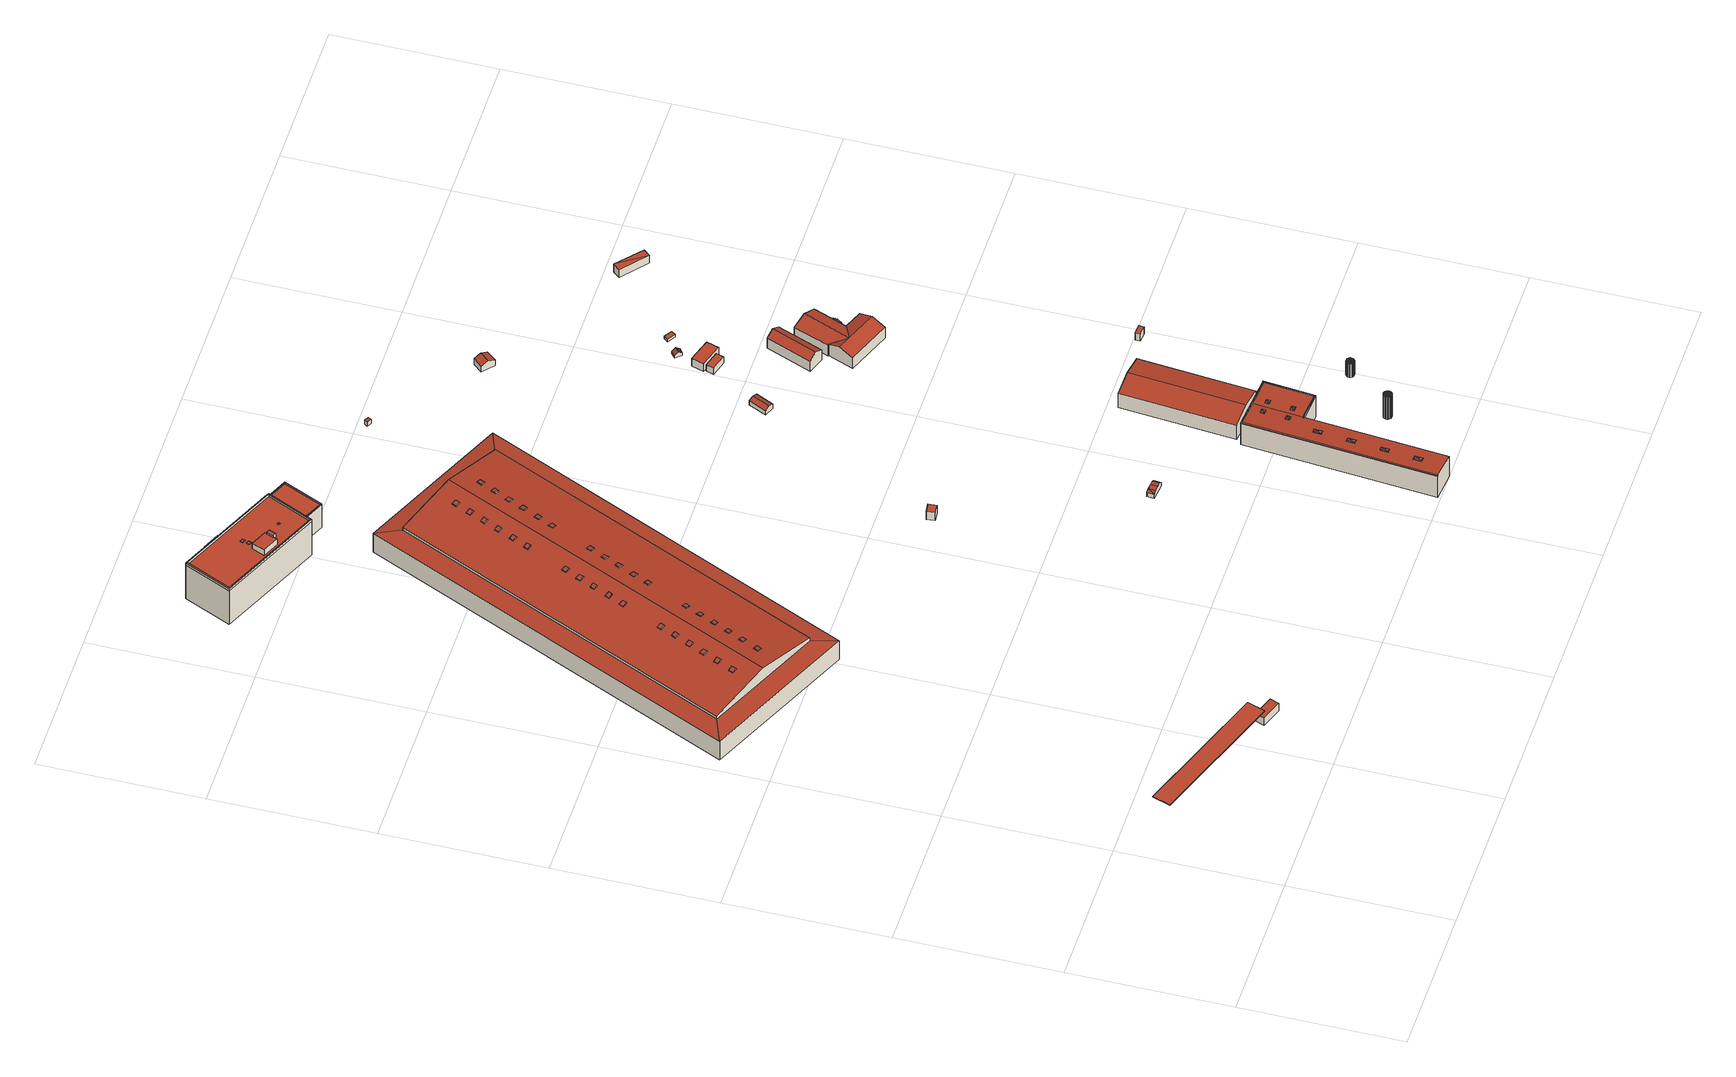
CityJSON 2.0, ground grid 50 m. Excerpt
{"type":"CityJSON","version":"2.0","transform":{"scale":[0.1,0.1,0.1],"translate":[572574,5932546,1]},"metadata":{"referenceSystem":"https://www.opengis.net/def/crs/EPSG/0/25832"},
"CityObjects":{
"building1":{"type":"Building","attributes":{"Grundfläche 2D":"21.019117","Grundhöhe NN":"2.660"},"children":["building1-1"],"geometry":[{"type":"Solid","lod":"3","boundaries":[[[[0,1,2,3]],[[1,0,4,5]],[[2,1,5,6]],[[3,2,6,7]],[[0,3,7,4]],[[5,4,7,6]]]],"semantics":{"surfaces":[{"type":"RoofSurface"},{"type":"WallSurface"},{"type":"GroundSurface"}],"values":[[0,1,1,1,1,2]]}}]},
"building1-1":{"type":"BuildingInstallation","parents":["building1"],"geometry":[{"type":"MultiSurface","lod":"3","boundaries":[[[8,9,10,11,12]],[[8,12,13,14]],[[9,8,14,15]],[[9,15,16,10]],[[12,11,10,16,17,13]],[[17,16,15,14,13]]],"semantics":{"surfaces":[{"type":"RoofSurface"},{"type":"WallSurface"},{"type":"OuterCeilingSurface"}],"values":[0,1,1,1,1,2]}}]},
"building2":{"type":"Building","attributes":{"Grundfläche 2D":"4660.838430","Grundhöhe NN":"5.678"},"children":["building2-1","building2-2","building2-3","building2-4","building2-5","building2-6","building2-7","building2-8","building2-9","building2-10","building2-11","building2-12","building2-13","building2-14","building2-15","building2-16","building2-17","building2-18","building2-19","building2-20","building2-21","building2-22","building2-23","building2-24","building2-25","building2-26","building2-27","building2-28","building2-29","building2-30","building2-31","building2-32","building2-33","building2-34"],"geometry":[{"type":"Solid","lod":"3","boundaries":[[[[18,19,20,21]],[[22,19,18,23]],[[21,20,24,25]],[[23,18,21,25,26]],[[22,23,26,27]],[[24,20,19,22,27]],[[25,24,27,26]]]],"semantics":{"surfaces":[{"type":"RoofSurface"},{"type":"WallSurface"},{"type":"GroundSurface"}],"values":[[0,0,1,1,1,1,2]]}}]},
"building2-1":{"type":"BuildingInstallation","parents":["building2"],"geometry":[{"type":"MultiSurface","lod":"3","boundaries":[[[28,29,30,31]],[[31,30,32,33]],[[28,31,33,34]],[[29,28,34,35]],[[30,29,35,32]]],"semantics":{"surfaces":[{"type":"RoofSurface"},{"type":"WallSurface"}],"values":[0,1,1,1,1]}}]},
"building2-2":{"type":"BuildingInstallation","parents":["building2"],"geometry":[{"type":"MultiSurface","lod":"3","boundaries":[[[36,37,38,39]],[[39,38,40,41]],[[36,39,41,42]],[[37,36,42,43]],[[38,37,43,40]]],"semantics":{"surfaces":[{"type":"RoofSurface"},{"type":"WallSurface"}],"values":[0,1,1,1,1]}}]},
"building2-3":{"type":"BuildingInstallation","parents":["building2"],"geometry":[{"type":"MultiSurface","lod":"3","boundaries":[[[44,45,46,47]],[[47,46,48,49]],[[44,47,49,50]],[[45,44,50,51]],[[46,45,51,48]]],"semantics":{"surfaces":[{"type":"RoofSurface"},{"type":"WallSurface"}],"values":[0,1,1,1,1]}}]},
"building2-4":{"type":"BuildingInstallation","parents":["building2"],"geometry":[{"type":"MultiSurface","lod":"3","boundaries":[[[52,53,54,55]],[[55,54,56,57]],[[52,55,57,58]],[[53,52,58,59]],[[54,53,59,56]]],"semantics":{"surfaces":[{"type":"RoofSurface"},{"type":"WallSurface"}],"values":[0,1,1,1,1]}}]},
"building2-5":{"type":"BuildingInstallation","parents":["building2"],"geometry":[{"type":"MultiSurface","lod":"3","boundaries":[[[60,61,62,63]],[[63,62,64,65]],[[60,63,65,66]],[[61,60,66,67]],[[62,61,67,64]]],"semantics":{"surfaces":[{"type":"RoofSurface"},{"type":"WallSurface"}],"values":[0,1,1,1,1]}}]},
"building2-6":{"type":"BuildingInstallation","parents":["building2"],"geometry":[{"type":"MultiSurface","lod":"3","boundaries":[[[68,69,70,71]],[[71,70,72,73]],[[68,71,73,74]],[[69,68,74,75]],[[70,69,75,72]]],"semantics":{"surfaces":[{"type":"RoofSurface"},{"type":"WallSurface"}],"values":[0,1,1,1,1]}}]},
"building2-7":{"type":"BuildingInstallation","parents":["building2"],"geometry":[{"type":"MultiSurface","lod":"3","boundaries":[[[76,77,78,79]],[[79,78,80,81]],[[76,79,81,82]],[[77,76,82,83]],[[78,77,83,80]]],"semantics":{"surfaces":[{"type":"RoofSurface"},{"type":"WallSurface"}],"values":[0,1,1,1,1]}}]},
"building2-8":{"type":"BuildingInstallation","parents":["building2"],"geometry":[{"type":"MultiSurface","lod":"3","boundaries":[[[84,85,86,87]],[[87,86,88,89]],[[84,87,89,90]],[[85,84,90,91]],[[86,85,91,88]]],"semantics":{"surfaces":[{"type":"RoofSurface"},{"type":"WallSurface"}],"values":[0,1,1,1,1]}}]},
"building2-9":{"type":"BuildingInstallation","parents":["building2"],"geometry":[{"type":"MultiSurface","lod":"3","boundaries":[[[92,93,94,95]],[[95,94,96,97]],[[92,95,97,98]],[[93,92,98,99]],[[94,93,99,96]]],"semantics":{"surfaces":[{"type":"RoofSurface"},{"type":"WallSurface"}],"values":[0,1,1,1,1]}}]},
"building2-10":{"type":"BuildingInstallation","parents":["building2"],"geometry":[{"type":"MultiSurface","lod":"3","boundaries":[[[100,101,102,103]],[[103,102,104,105]],[[100,103,105,106]],[[101,100,106,107]],[[102,101,107,104]]],"semantics":{"surfaces":[{"type":"RoofSurface"},{"type":"WallSurface"}],"values":[0,1,1,1,1]}}]},
"building2-11":{"type":"BuildingInstallation","parents":["building2"],"geometry":[{"type":"MultiSurface","lod":"3","boundaries":[[[108,109,110,111]],[[111,110,112,113]],[[108,111,113,114]],[[109,108,114,115]],[[110,109,115,112]]],"semantics":{"surfaces":[{"type":"RoofSurface"},{"type":"WallSurface"}],"values":[0,1,1,1,1]}}]},
"building2-12":{"type":"BuildingInstallation","parents":["building2"],"geometry":[{"type":"MultiSurface","lod":"3","boundaries":[[[116,117,118,119]],[[119,118,120,121]],[[116,119,121,122]],[[117,116,122,123]],[[118,117,123,120]]],"semantics":{"surfaces":[{"type":"RoofSurface"},{"type":"WallSurface"}],"values":[0,1,1,1,1]}}]},
"building2-13":{"type":"BuildingInstallation","parents":["building2"],"geometry":[{"type":"MultiSurface","lod":"3","boundaries":[[[124,125,126,127]],[[127,126,128,129]],[[129,130,124,127]],[[125,124,130,131]],[[131,128,126,125]]],"semantics":{"surfaces":[{"type":"RoofSurface"},{"type":"WallSurface"}],"values":[0,1,1,1,1]}}]},
"building2-14":{"type":"BuildingInstallation","parents":["building2"],"geometry":[{"type":"MultiSurface","lod":"3","boundaries":[[[132,133,134,135]],[[135,134,136,137]],[[132,135,137,138]],[[133,132,138,139]],[[134,133,139,136]]],"semantics":{"surfaces":[{"type":"RoofSurface"},{"type":"WallSurface"}],"values":[0,1,1,1,1]}}]},
"building2-15":{"type":"BuildingInstallation","parents":["building2"],"geometry":[{"type":"MultiSurface","lod":"3","boundaries":[[[140,141,142,143]],[[143,142,144,145]],[[145,146,140,143]],[[141,140,146,147]],[[147,144,142,141]]],"semantics":{"surfaces":[{"type":"RoofSurface"},{"type":"WallSurface"}],"values":[0,1,1,1,1]}}]},
"building2-16":{"type":"BuildingInstallation","parents":["building2"],"geometry":[{"type":"MultiSurface","lod":"3","boundaries":[[[148,149,150,151]],[[151,150,152,153]],[[148,151,153,154]],[[149,148,154,155]],[[150,149,155,152]]],"semantics":{"surfaces":[{"type":"RoofSurface"},{"type":"WallSurface"}],"values":[0,1,1,1,1]}}]},
"building2-17":{"type":"BuildingInstallation","parents":["building2"],"geometry":[{"type":"MultiSurface","lod":"3","boundaries":[[[156,157,158,159]],[[159,158,160,161]],[[156,159,161,162]],[[157,156,162,163]],[[158,157,163,160]]],"semantics":{"surfaces":[{"type":"RoofSurface"},{"type":"WallSurface"}],"values":[0,1,1,1,1]}}]},
"building2-18":{"type":"BuildingInstallation","parents":["building2"],"geometry":[{"type":"MultiSurface","lod":"3","boundaries":[[[164,165,166,167]],[[167,166,168,169]],[[164,167,169,170]],[[165,164,170,171]],[[166,165,171,168]]],"semantics":{"surfaces":[{"type":"RoofSurface"},{"type":"WallSurface"}],"values":[0,1,1,1,1]}}]},
"building2-19":{"type":"BuildingInstallation","parents":["building2"],"geometry":[{"type":"MultiSurface","lod":"3","boundaries":[[[172,173,174,175]],[[175,174,176,177]],[[172,175,177,178]],[[173,172,178,179]],[[174,173,179,176]]],"semantics":{"surfaces":[{"type":"RoofSurface"},{"type":"WallSurface"}],"values":[0,1,1,1,1]}}]},
"building2-20":{"type":"BuildingInstallation","parents":["building2"],"geometry":[{"type":"MultiSurface","lod":"3","boundaries":[[[180,181,182,183]],[[183,182,184,185]],[[180,183,185,186]],[[181,180,186,187]],[[182,181,187,184]]],"semantics":{"surfaces":[{"type":"RoofSurface"},{"type":"WallSurface"}],"values":[0,1,1,1,1]}}]},
"building2-21":{"type":"BuildingInstallation","parents":["building2"],"geometry":[{"type":"MultiSurface","lod":"3","boundaries":[[[188,189,190,191]],[[191,190,192,193]],[[188,191,193,194]],[[189,188,194,195]],[[190,189,195,192]]],"semantics":{"surfaces":[{"type":"RoofSurface"},{"type":"WallSurface"}],"values":[0,1,1,1,1]}}]},
"building2-22":{"type":"BuildingInstallation","parents":["building2"],"geometry":[{"type":"MultiSurface","lod":"3","boundaries":[[[196,197,198,199]],[[199,198,200,201]],[[196,199,201,202]],[[197,196,202,203]],[[198,197,203,200]]],"semantics":{"surfaces":[{"type":"RoofSurface"},{"type":"WallSurface"}],"values":[0,1,1,1,1]}}]},
"building2-23":{"type":"BuildingInstallation","parents":["building2"],"geometry":[{"type":"MultiSurface","lod":"3","boundaries":[[[204,205,206,207]],[[207,206,208,209]],[[204,207,209,210]],[[205,204,210,211]],[[206,205,211,208]]],"semantics":{"surfaces":[{"type":"RoofSurface"},{"type":"WallSurface"}],"values":[0,1,1,1,1]}}]},
"building2-24":{"type":"BuildingInstallation","parents":["building2"],"geometry":[{"type":"MultiSurface","lod":"3","boundaries":[[[212,213,214,215]],[[215,214,216,217]],[[212,215,217,218]],[[213,212,218,219]],[[214,213,219,216]]],"semantics":{"surfaces":[{"type":"RoofSurface"},{"type":"WallSurface"}],"values":[0,1,1,1,1]}}]},
"building2-25":{"type":"BuildingInstallation","parents":["building2"],"geometry":[{"type":"MultiSurface","lod":"3","boundaries":[[[220,221,222,223]],[[223,222,224,225]],[[220,223,225,226]],[[221,220,226,227]],[[222,221,227,224]]],"semantics":{"surfaces":[{"type":"RoofSurface"},{"type":"WallSurface"}],"values":[0,1,1,1,1]}}]},
"building2-26":{"type":"BuildingInstallation","parents":["building2"],"geometry":[{"type":"MultiSurface","lod":"3","boundaries":[[[228,229,230,231]],[[231,230,232,233]],[[228,231,233,234]],[[229,228,234,235]],[[230,229,235,232]]],"semantics":{"surfaces":[{"type":"RoofSurface"},{"type":"WallSurface"}],"values":[0,1,1,1,1]}}]},
"building2-27":{"type":"BuildingInstallation","parents":["building2"],"geometry":[{"type":"MultiSurface","lod":"3","boundaries":[[[236,237,238,239]],[[239,238,240,241]],[[236,239,241,242]],[[237,236,242,243]],[[238,237,243,240]]],"semantics":{"surfaces":[{"type":"RoofSurface"},{"type":"WallSurface"}],"values":[0,1,1,1,1]}}]},
"building2-28":{"type":"BuildingInstallation","parents":["building2"],"geometry":[{"type":"MultiSurface","lod":"3","boundaries":[[[244,245,246,247]],[[247,246,248,249]],[[244,247,249,250]],[[245,244,250,251]],[[246,245,251,248]]],"semantics":{"surfaces":[{"type":"RoofSurface"},{"type":"WallSurface"}],"values":[0,1,1,1,1]}}]},
"building2-29":{"type":"BuildingInstallation","parents":["building2"],"geometry":[{"type":"MultiSurface","lod":"3","boundaries":[[[252,253,254,255]],[[255,254,256,257]],[[252,255,257,258]],[[253,252,258,259]],[[254,253,259,256]]],"semantics":{"surfaces":[{"type":"RoofSurface"},{"type":"WallSurface"}],"values":[0,1,1,1,1]}}]},
"building2-30":{"type":"BuildingInstallation","parents":["building2"],"geometry":[{"type":"MultiSurface","lod":"3","boundaries":[[[260,261,262,263]],[[263,262,264,265]],[[260,263,265,266]],[[261,260,266,267]],[[262,261,267,264]]],"semantics":{"surfaces":[{"type":"RoofSurface"},{"type":"WallSurface"}],"values":[0,1,1,1,1]}}]},
"building2-31":{"type":"BuildingInstallation","parents":["building2"],"geometry":[{"type":"MultiSurface","lod":"3","boundaries":[[[268,269,270,271]],[[271,270,272,273]],[[268,271,273,274]],[[269,268,274,275]],[[270,269,275,272]]],"semantics":{"surfaces":[{"type":"RoofSurface"},{"type":"WallSurface"}],"values":[0,1,1,1,1]}}]},
"building2-32":{"type":"BuildingInstallation","parents":["building2"],"geometry":[{"type":"MultiSurface","lod":"3","boundaries":[[[276,277,278,279]],[[279,278,280,281]],[[276,279,281,282]],[[277,276,282,283]],[[278,277,283,280]]],"semantics":{"surfaces":[{"type":"RoofSurface"},{"type":"WallSurface"}],"values":[0,1,1,1,1]}}]},
"building2-33":{"type":"BuildingInstallation","parents":["building2"],"geometry":[{"type":"MultiSurface","lod":"3","boundaries":[[[284,285,286,287]],[[287,286,288,289]],[[284,287,289,290]],[[285,284,290,291]],[[286,285,291,288]]],"semantics":{"surfaces":[{"type":"RoofSurface"},{"type":"WallSurface"}],"values":[0,1,1,1,1]}}]},
"building2-34":{"type":"BuildingInstallation","parents":["building2"],"geometry":[{"type":"MultiSurface","lod":"3","boundaries":[[[292,293,294,295]],[[295,294,296,297]],[[292,295,297,298]],[[293,292,298,299]],[[294,293,299,296]]],"semantics":{"surfaces":[{"type":"RoofSurface"},{"type":"WallSurface"}],"values":[0,1,1,1,1]}}]},
"building3":{"type":"Building","attributes":{"Grundfläche 2D":"1952.665266","Grundhöhe NN":"5.422"},"geometry":[{"type":"Solid","lod":"3","boundaries":[[[[300,301,302,303]],[[302,304,305,303]],[[301,300,306,307]],[[306,305,304,308,307]],[[302,301,309,310]],[[304,302,310,311]],[[303,305,312,313]],[[300,303,313,314]],[[306,300,314,315]],[[305,306,315,312]],[[316,307,308,304,311,317]],[[301,307,316,309]],[[314,313,312,315],[317,311,310,309,316]]]],"semantics":{"surfaces":[{"type":"RoofSurface"},{"type":"WallSurface"},{"type":"GroundSurface"}],"values":[[0,0,0,0,1,1,1,1,1,1,1,1,2]]}}]},
"building4":{"type":"Building","attributes":{"Grundfläche 2D":"743.210712","Grundhöhe NN":"5.820"},"children":["building4-1","building4-2","building4-3","building4-4","building4-5"],"geometry":[{"type":"MultiSurface","lod":"3","boundaries":[[[318,319,320,321,322,323,324]],[[323,322,325,320,319,326]],[[327,328,329,330,331,332,333,334]],[[335,336,337,338,339,340,341,342,343,344]],[[345,346,347,348],[349,350,351,352,353,354,355,356]],[[357,358,359,360,361,362]],[[363,364,365,366]],[[346,345,321,320]],[[345,348,322,321]],[[367,368,324,323]],[[369,319,318,324,368,370]],[[369,371,326,319]],[[371,367,323,326]],[[325,322,348,347]],[[320,325,347,346]],[[350,349,327,334]],[[349,356,328,327]],[[356,355,329,328]],[[355,354,330,329]],[[354,353,331,330]],[[337,336,358,357]],[[338,337,357,362]],[[339,338,362,361]],[[361,360,340,339]],[[372,373,342,341]],[[373,374,343,342]],[[374,375,344,343]],[[375,376,335,344]],[[366,365,377,378]],[[363,366,378,379]],[[364,363,379,380]],[[371,369,381,382]],[[367,371,382,383]],[[372,341,340,360,359,368,367,383,384]],[[335,376,385,377,365,364,380,381,369,370,368,359,358,336]],[[373,372,384,386]],[[374,373,386,387]],[[375,374,387,388]],[[376,375,388,385]],[[385,388,387,386,384,383,382,381,380,379,378,377]]],"semantics":{"surfaces":[{"type":"RoofSurface"},{"type":"WallSurface"},{"type":"GroundSurface"}],"values":[0,0,0,0,0,0,0,1,1,1,1,1,1,1,1,1,1,1,1,1,1,1,1,1,1,1,1,1,1,1,1,1,1,1,1,1,1,1,1,2]}}]},
"building4-1":{"type":"BuildingInstallation","parents":["building4"],"geometry":[{"type":"MultiSurface","lod":"3","boundaries":[[[389,390,391,392,393]],[[390,394,350,334,333,391]],[[333,332,392,391]],[[332,331,353,395,389,393,392]],[[395,394,390,389]]],"semantics":{"surfaces":[{"type":"RoofSurface"},{"type":"WallSurface"}],"values":[0,1,1,1,1]}}]},
"building4-2":{"type":"BuildingInstallation","parents":["building4"],"geometry":[{"type":"MultiSurface","lod":"3","boundaries":[[[396,397,398,399]],[[399,398,400,401]],[[396,399,401,402]],[[397,396,402,403]],[[398,397,403,400]]],"semantics":{"surfaces":[{"type":"RoofSurface"},{"type":"WallSurface"}],"values":[0,1,1,1,1]}}]},
"building4-3":{"type":"BuildingInstallation","parents":["building4"],"geometry":[{"type":"MultiSurface","lod":"3","boundaries":[[[404,405,406,407]],[[404,407,408,409]],[[407,406,410,408]],[[405,404,409,411]],[[406,405,411,410]]],"semantics":{"surfaces":[{"type":"RoofSurface"},{"type":"WallSurface"}],"values":[0,1,1,1,1]}}]},
"building4-4":{"type":"BuildingInstallation","parents":["building4"],"geometry":[{"type":"MultiSurface","lod":"3","boundaries":[[[412,413,414,415]],[[415,414,416,417]],[[412,415,417,418]],[[413,412,418,419]],[[414,413,419,416]]],"semantics":{"surfaces":[{"type":"RoofSurface"},{"type":"WallSurface"}],"values":[0,1,1,1,1]}}]},
"building4-5":{"type":"BuildingInstallation","parents":["building4"],"geometry":[{"type":"MultiSurface","lod":"3","boundaries":[[[420,421,422,423]],[[423,422,424,425]],[[420,423,425,426]],[[421,420,426,427]],[[422,421,427,424]]],"semantics":{"surfaces":[{"type":"RoofSurface"},{"type":"WallSurface"}],"values":[0,1,1,1,1]}}]},
"building5":{"type":"Building","attributes":{"Grundfläche 2D":"7.400288","Grundhöhe NN":"1.071"},"geometry":[{"type":"Solid","lod":"3","boundaries":[[[[428,429,430,431]],[[432,433,431,430]],[[433,434,428,431]],[[434,435,429,428]],[[435,432,430,429]],[[435,434,433,432]]]],"semantics":{"surfaces":[{"type":"RoofSurface"},{"type":"WallSurface"},{"type":"GroundSurface"}],"values":[[0,1,1,1,1,2]]}}]},
"building6":{"type":"Building","attributes":{"Grundfläche 2D":"11.293443","Grundhöhe NN":"2.271"},"geometry":[{"type":"Solid","lod":"3","boundaries":[[[[436,437,438]],[[439,437,436]],[[440,436,438,441]],[[442,440,441,443]],[[444,443,445]],[[442,443,444]],[[445,443,441,438,437,446,447]],[[444,445,447,448]],[[439,436,440,442,444,448,449]],[[437,439,449,446]],[[447,446,449,448]]]],"semantics":{"surfaces":[{"type":"RoofSurface"},{"type":"WallSurface"},{"type":"GroundSurface"}],"values":[[0,0,0,0,0,0,1,1,1,1,2]]}}]},
"building7":{"type":"Building","attributes":{"Grundfläche 2D":"663.422090","Grundhöhe NN":"1.831"},"children":["building7-1","building7-2","building7-3","building7-4","building7-5","building7-6","building7-7","building7-8"],"geometry":[{"type":"Solid","lod":"3","boundaries":[[[[450,451,452,453,454,455,456,457,458,459]],[[460,461,462,463,464,465,466,467]],[[462,468,469,463]],[[470,465,453,452]],[[454,453,465,464]],[[463,469,455,454,464]],[[456,455,469,468]],[[468,462,461,457,456]],[[461,460,458,457]],[[458,460,467,471,459]],[[450,459,471,472]],[[473,474,451,450,472]],[[474,470,452,451]],[[466,465,470,475,476]],[[467,466,476,477]],[[471,467,477,478]],[[472,471,478,479]],[[474,473,472,479,480]],[[470,474,480,475]],[[480,479,478,477,476,475]]]],"semantics":{"surfaces":[{"type":"RoofSurface"},{"type":"WallSurface"},{"type":"GroundSurface"}],"values":[[0,0,0,1,1,1,1,1,1,1,1,1,1,1,1,1,1,1,1,2]]}}]},
"building7-1":{"type":"BuildingInstallation","parents":["building7"],"geometry":[{"type":"MultiSurface","lod":"3","boundaries":[[[481,482,483]],[[483,482,484]],[[485,482,481]],[[484,482,485]],[[486,487,481,483]],[[487,488,485,481]],[[488,489,484,485]],[[489,486,483,484]]],"semantics":{"surfaces":[{"type":"RoofSurface"},{"type":"WallSurface"}],"values":[0,0,0,0,1,1,1,1]}}]},
"building7-2":{"type":"BuildingInstallation","parents":["building7"],"geometry":[{"type":"MultiSurface","lod":"3","boundaries":[[[490,491,492]],[[492,491,493]],[[494,491,490]],[[493,491,494]],[[495,496,490,492]],[[496,497,494,490]],[[497,498,493,494]],[[498,495,492,493]]],"semantics":{"surfaces":[{"type":"RoofSurface"},{"type":"WallSurface"}],"values":[0,0,0,0,1,1,1,1]}}]},
"building7-3":{"type":"BuildingInstallation","parents":["building7"],"geometry":[{"type":"MultiSurface","lod":"3","boundaries":[[[499,500,501]],[[501,500,502]],[[503,500,499]],[[502,500,503]],[[504,499,501,505]],[[504,506,503,499]],[[506,507,502,503]],[[507,505,501,502]]],"semantics":{"surfaces":[{"type":"RoofSurface"},{"type":"WallSurface"}],"values":[0,0,0,0,1,1,1,1]}}]},
"building7-4":{"type":"BuildingInstallation","parents":["building7"],"geometry":[{"type":"MultiSurface","lod":"3","boundaries":[[[508,509,510]],[[510,509,511]],[[512,509,508]],[[511,509,512]],[[513,514,508,510]],[[514,515,512,508]],[[515,516,511,512]],[[516,513,510,511]]],"semantics":{"surfaces":[{"type":"RoofSurface"},{"type":"WallSurface"}],"values":[0,0,0,0,1,1,1,1]}}]},
"building7-5":{"type":"BuildingInstallation","parents":["building7"],"geometry":[{"type":"MultiSurface","lod":"3","boundaries":[[[517,518,519]],[[519,518,520]],[[521,518,517]],[[520,518,521]],[[522,523,517,519]],[[523,524,521,517]],[[524,525,520,521]],[[525,522,519,520]]],"semantics":{"surfaces":[{"type":"RoofSurface"},{"type":"WallSurface"}],"values":[0,0,0,0,1,1,1,1]}}]},
"building7-6":{"type":"BuildingInstallation","parents":["building7"],"geometry":[{"type":"MultiSurface","lod":"3","boundaries":[[[526,527,528]],[[528,527,529]],[[530,527,526]],[[529,527,530]],[[531,532,526,528]],[[532,533,530,526]],[[533,534,529,530]],[[534,531,528,529]]],"semantics":{"surfaces":[{"type":"RoofSurface"},{"type":"WallSurface"}],"values":[0,0,0,0,1,1,1,1]}}]},
"building7-7":{"type":"BuildingInstallation","parents":["building7"],"geometry":[{"type":"MultiSurface","lod":"3","boundaries":[[[535,536,537]],[[537,536,538]],[[539,536,535]],[[538,536,539]],[[540,541,535,537]],[[541,542,539,535]],[[538,539,542,543]],[[540,537,538,543]]],"semantics":{"surfaces":[{"type":"RoofSurface"},{"type":"WallSurface"}],"values":[0,0,0,0,1,1,1,1]}}]},
"building7-8":{"type":"BuildingInstallation","parents":["building7"],"geometry":[{"type":"MultiSurface","lod":"3","boundaries":[[[544,545,546]],[[546,545,547]],[[548,545,544]],[[547,545,548]],[[549,550,544,546]],[[550,551,548,544]],[[551,552,547,548]],[[549,546,547,552]]],"semantics":{"surfaces":[{"type":"RoofSurface"},{"type":"WallSurface"}],"values":[0,0,0,0,1,1,1,1]}}]},
"building8":{"type":"Building","attributes":{"Grundfläche 2D":"1.521714","Grundhöhe NN":"6.239"},"geometry":[{"type":"Solid","lod":"3","boundaries":[[[[553,554,555,556]],[[557,558,556,555]],[[558,559,553,556]],[[559,560,554,553]],[[560,557,555,554]],[[560,559,558,557]]]],"semantics":{"surfaces":[{"type":"RoofSurface"},{"type":"WallSurface"},{"type":"GroundSurface"}],"values":[[0,1,1,1,1,2]]}}]},
"building9":{"type":"Building","attributes":{"Grundfläche 2D":"5.129116","Grundhöhe NN":"1.555"},"geometry":[{"type":"Solid","lod":"3","boundaries":[[[[561,562,563,564]],[[562,565,566,563]],[[567,561,564,568]],[[569,567,568,570]],[[571,569,570,572]],[[573,571,572,574]],[[575,573,574,576]],[[577,575,576,578]],[[579,577,578,580]],[[581,579,580,582]],[[583,581,582,584]],[[585,583,584,586]],[[587,585,586,588]],[[589,587,588,590]],[[591,589,590,592]],[[593,591,592,594]],[[595,593,594,596]],[[597,595,596,598]],[[599,597,598,600]],[[601,599,600,602]],[[603,601,602,604]],[[605,603,604,606]],[[607,605,606,608]],[[565,607,608,566]],[[609,610,562,561]],[[610,611,565,562]],[[612,609,561,567]],[[613,612,567,569]],[[614,613,569,571]],[[615,614,571,573]],[[616,615,573,575]],[[617,616,575,577]],[[618,617,577,579]],[[619,618,579,581]],[[620,619,581,583]],[[621,620,583,585]],[[622,621,585,587]],[[623,622,587,589]],[[624,623,589,591]],[[625,624,591,593]],[[626,625,593,595]],[[627,626,595,597]],[[628,627,597,599]],[[629,628,599,601]],[[630,629,601,603]],[[631,630,603,605]],[[632,631,605,607]],[[611,632,607,565]],[[633,634,610,609]],[[634,635,611,610]],[[636,633,609,612]],[[637,636,612,613]],[[637,613,614]],[[638,637,614,615]],[[639,638,615,616]],[[640,639,616,617]],[[641,640,617,618]],[[642,641,618,619]],[[642,619,620]],[[643,642,620,621]],[[643,621,622]],[[644,643,622,623]],[[645,644,623,624]],[[646,645,624,625]],[[646,625,626]],[[647,646,626,627]],[[648,647,627,628]],[[649,648,628,629]],[[649,629,630]],[[650,649,630,631]],[[650,631,632]],[[635,650,632,611]],[[647,648,649,650,635,634,633,636,637,638,639,640,641,642,643,644,645,646]],[[651,652,564,563]],[[652,653,568,564]],[[654,651,563,566]],[[653,655,570,568]],[[655,656,572,570]],[[656,657,574,572]],[[657,658,576,574]],[[658,659,578,576]],[[659,660,580,578]],[[660,661,582,580]],[[661,662,584,582]],[[662,663,586,584]],[[663,664,588,586]],[[664,665,590,588]],[[665,666,592,590]],[[666,667,594,592]],[[667,668,596,594]],[[668,669,598,596]],[[669,670,600,598]],[[670,671,602,600]],[[671,672,604,602]],[[672,673,606,604]],[[673,674,608,606]],[[674,654,566,608]],[[671,670,669,668,667,666,665,664,663,662,661,660,659,658,657,656,655,653,652,651,654,674,673,672]]]],"semantics":{"surfaces":[{"type":"RoofSurface"},{"type":"WallSurface"},{"type":"GroundSurface"}],"values":[[0,0,0,0,0,0,0,0,0,0,0,0,0,0,0,0,0,0,0,0,0,0,0,0,0,0,0,0,0,0,0,0,0,0,0,0,0,0,0,0,0,0,0,0,0,0,0,0,0,0,0,0,0,0,0,0,0,0,0,0,0,0,0,0,0,0,0,0,0,0,0,0,0,1,1,1,1,1,1,1,1,1,1,1,1,1,1,1,1,1,1,1,1,1,1,1,1,2]]}}]},
"building10":{"type":"Building","attributes":{"Grundfläche 2D":"19.774791","Grundhöhe NN":"6.783"},"geometry":[{"type":"Solid","lod":"3","boundaries":[[[[675,676,677,678]],[[679,675,678,680]],[[680,678,677,681,682]],[[679,680,682,683]],[[676,675,679,683,684]],[[677,676,684,681]],[[682,681,684,683]]]],"semantics":{"surfaces":[{"type":"RoofSurface"},{"type":"WallSurface"},{"type":"GroundSurface"}],"values":[[0,0,1,1,1,1,2]]}}]},
"building11":{"type":"Building","attributes":{"Grundfläche 2D":"524.493713","Grundhöhe NN":"1.664"},"geometry":[{"type":"Solid","lod":"3","boundaries":[[[[685,686,687,688]],[[687,689,690,688]],[[686,685,691,692]],[[689,687,686,692,693]],[[690,689,693,694]],[[691,685,688,690,694]],[[693,692,691,694]]]],"semantics":{"surfaces":[{"type":"RoofSurface"},{"type":"WallSurface"},{"type":"GroundSurface"}],"values":[[0,0,1,1,1,1,2]]}}]},
"building12":{"type":"Building","attributes":{"Grundfläche 2D":"5.402624","Grundhöhe NN":"1.809"},"geometry":[{"type":"Solid","lod":"3","boundaries":[[[[695,696,697,698,699]],[[700,701,697,696]],[[701,702,698,697]],[[702,703,699,698]],[[699,703,704,700,696,695]],[[702,701,700,704,703]]]],"semantics":{"surfaces":[{"type":"RoofSurface"},{"type":"WallSurface"},{"type":"GroundSurface"}],"values":[[0,1,1,1,1,2]]}}]},
"building13":{"type":"Building","attributes":{"Grundfläche 2D":"13.050345","Grundhöhe NN":"7.146"},"geometry":[{"type":"Solid","lod":"3","boundaries":[[[[705,706,707,708]],[[709,710,708,707]],[[710,711,705,708]],[[711,712,706,705]],[[712,709,707,706]],[[712,711,710,709]]]],"semantics":{"surfaces":[{"type":"RoofSurface"},{"type":"WallSurface"},{"type":"GroundSurface"}],"values":[[0,1,1,1,1,2]]}}]},
"building14":{"type":"Building","attributes":{"Grundfläche 2D":"4.577025","Grundhöhe NN":"1.478"},"geometry":[{"type":"Solid","lod":"3","boundaries":[[[[713,714,715,716]],[[714,717,718,715]],[[719,713,716,720]],[[721,719,720,722]],[[723,721,722,724]],[[725,723,724,726]],[[727,725,726,728]],[[729,727,728,730]],[[731,729,730,732]],[[733,731,732,734]],[[735,733,734,736]],[[737,735,736,738]],[[739,737,738,740]],[[741,739,740,742]],[[743,741,742,744]],[[745,743,744,746]],[[747,745,746,748]],[[749,747,748,750]],[[751,749,750,752]],[[717,751,752,718]],[[753,754,755,756]],[[757,753,756,758]],[[754,759,760,755]],[[759,761,762,760]],[[761,763,764,762]],[[763,765,766,764]],[[765,767,768,766]],[[767,769,770,768]],[[769,771,770]],[[771,772,773,770]],[[772,774,775,773]],[[776,777,778,779,758,756,755,760,762,764,766,768,770,773,775,780]],[[774,781,780,775]],[[781,782,780]],[[782,783,776,780]],[[783,784,777,776]],[[784,785,778,777]],[[785,786,779,778]],[[786,787,779]],[[787,788,758,779]],[[788,757,758]],[[714,713,754,753]],[[717,714,753,757]],[[713,719,759,754]],[[719,721,761,759]],[[721,723,763,761]],[[723,725,765,763]],[[725,727,767,765]],[[727,729,769,767]],[[729,731,771,769]],[[731,733,772,771]],[[733,735,774,772]],[[735,737,781,774]],[[737,739,782,781]],[[739,741,783,782]],[[741,743,784,783]],[[743,745,785,784]],[[745,747,786,785]],[[747,749,787,786]],[[749,751,788,787]],[[751,717,757,788]],[[789,790,716,715]],[[791,789,715,718]],[[790,792,720,716]],[[792,793,722,720]],[[793,794,724,722]],[[794,795,726,724]],[[795,796,728,726]],[[796,797,730,728]],[[797,798,732,730]],[[798,799,734,732]],[[799,800,736,734]],[[800,801,738,736]],[[801,802,740,738]],[[802,803,742,740]],[[803,804,744,742]],[[804,805,746,744]],[[805,806,748,746]],[[806,807,750,748]],[[807,808,752,750]],[[808,791,718,752]],[[796,795,794,793,792,790,789,791,808,807,806,805,804,803,802,801,800,799,798,797]]]],"semantics":{"surfaces":[{"type":"RoofSurface"},{"type":"WallSurface"},{"type":"GroundSurface"}],"values":[[0,0,0,0,0,0,0,0,0,0,0,0,0,0,0,0,0,0,0,0,0,0,0,0,0,0,0,0,0,0,0,0,0,0,0,0,0,0,0,0,0,0,0,0,0,0,0,0,0,0,0,0,0,0,0,0,0,0,0,0,0,1,1,1,1,1,1,1,1,1,1,1,1,1,1,1,1,1,1,1,1,2]]}}]},
"building15":{"type":"Building","attributes":{"Grundfläche 2D":"16.988577","Grundhöhe NN":"6.209"},"geometry":[{"type":"Solid","lod":"3","boundaries":[[[[809,810,811,812]],[[813,810,809,814]],[[812,811,815,816]],[[814,809,812,816,817]],[[813,814,817,818]],[[815,811,810,813,818]],[[816,815,818,817]]]],"semantics":{"surfaces":[{"type":"RoofSurface"},{"type":"WallSurface"},{"type":"GroundSurface"}],"values":[[0,0,1,1,1,1,2]]}}]},
"building16":{"type":"Building","attributes":{"Grundfläche 2D":"31.101630","Grundhöhe NN":"7.002"},"geometry":[{"type":"Solid","lod":"3","boundaries":[[[[819,820,821,822]],[[823,824,822,821]],[[824,825,819,822]],[[825,826,820,819]],[[826,823,821,820]],[[826,825,824,823]]]],"semantics":{"surfaces":[{"type":"RoofSurface"},{"type":"WallSurface"},{"type":"GroundSurface"}],"values":[[0,1,1,1,1,2]]}}]},
"building17":{"type":"Building","attributes":{"Grundfläche 2D":"83.165001","Grundhöhe NN":"6.802"},"geometry":[{"type":"Solid","lod":"3","boundaries":[[[[827,828,829,830]],[[831,827,830,832]],[[832,830,829,833,834]],[[831,832,834,835]],[[828,827,831,835,836]],[[829,828,836,833]],[[834,833,836,835]]]],"semantics":{"surfaces":[{"type":"RoofSurface"},{"type":"WallSurface"},{"type":"GroundSurface"}],"values":[[0,0,1,1,1,1,2]]}}]},
"building18":{"type":"Building","attributes":{"Grundfläche 2D":"4.668783","Grundhöhe NN":"6.902"},"geometry":[{"type":"Solid","lod":"3","boundaries":[[[[837,838,839]],[[840,838,837]],[[841,840,837,842]],[[839,838,843,844]],[[842,837,839,844,845]],[[841,842,845,846]],[[843,838,840,841,846]],[[844,843,846,845]]]],"semantics":{"surfaces":[{"type":"RoofSurface"},{"type":"WallSurface"},{"type":"GroundSurface"}],"values":[[0,0,0,1,1,1,1,2]]}}]},
"building19":{"type":"Building","attributes":{"Grundfläche 2D":"239.971943","Grundhöhe NN":"6.116"},"children":["building19-1"],"geometry":[{"type":"Solid","lod":"3","boundaries":[[[[847,848,849,850]],[[848,851,852,849]],[[852,853,854]],[[854,849,852]],[[855,849,854]],[[849,855,856,857,858]],[[858,859,850,849]],[[851,848,847,860,861]],[[853,852,851,861,862]],[[863,854,853,862]],[[856,855,854,863,864]],[[857,856,864,865]],[[859,858,857,865,866]],[[850,859,866,867]],[[850,867,860,847]],[[866,865,864,863,862,861,860,867]]]],"semantics":{"surfaces":[{"type":"RoofSurface"},{"type":"WallSurface"},{"type":"GroundSurface"}],"values":[[0,0,0,0,0,0,0,1,1,1,1,1,1,1,1,2]]}}]},
"building19-1":{"type":"BuildingInstallation","parents":["building19"],"geometry":[{"type":"MultiSurface","lod":"3","boundaries":[[[868,869,870,871]],[[872,868,871,873]],[[871,870,874,875,873]],[[872,873,875,876]],[[869,868,872,876,877]],[[870,869,877,874]],[[875,874,877,876]]],"semantics":{"surfaces":[{"type":"RoofSurface"},{"type":"WallSurface"},{"type":"OuterCeilingSurface"}],"values":[0,0,1,1,1,1,2]}}]},
"building20":{"type":"Building","attributes":{"Grundfläche 2D":"4.229389","Grundhöhe NN":"6.625"},"geometry":[{"type":"Solid","lod":"3","boundaries":[[[[878,879,880,881]],[[882,883,881,880]],[[883,884,878,881]],[[884,885,879,878]],[[885,882,880,879]],[[885,884,883,882]]]],"semantics":{"surfaces":[{"type":"RoofSurface"},{"type":"WallSurface"},{"type":"GroundSurface"}],"values":[[0,1,1,1,1,2]]}}]},
"building21":{"type":"Building","attributes":{"Grundfläche 2D":"5.014500","Grundhöhe NN":"1.724"},"geometry":[{"type":"Solid","lod":"3","boundaries":[[[[886,887,888,889]],[[890,891,889,888]],[[891,892,886,889]],[[892,893,887,886]],[[893,890,888,887]],[[893,892,891,890]]]],"semantics":{"surfaces":[{"type":"RoofSurface"},{"type":"WallSurface"},{"type":"GroundSurface"}],"values":[[0,1,1,1,1,2]]}}]},
"building22":{"type":"Building","attributes":{"Grundfläche 2D":"27.942873","Grundhöhe NN":"6.021"},"geometry":[{"type":"Solid","lod":"3","boundaries":[[[[894,895,896]],[[897,895,894]],[[898,899,896,895]],[[899,900,894,896]],[[900,901,897,894]],[[901,898,895,897]],[[901,900,899,898]]]],"semantics":{"surfaces":[{"type":"RoofSurface"},{"type":"WallSurface"},{"type":"GroundSurface"}],"values":[[0,0,1,1,1,1,2]]}}]}
},
"vertices":[
[580,225,47],[647,202,47],[657,230,47],[590,253,47],[580,225,17],[647,202,17],[657,230,17],[590,253,17],
[168,432,76],[149,376,76],[579,223,76],[580,225,76],[599,279,76],[599,279,74],[168,432,74],[149,376,74],[579,223,74],[580,225,74],
[739,2647,172],[265,1595,172],[449,1512,135],[924,2564,135],[80,1678,135],[556,2729,135],[449,1512,47],[924,2564,47],[556,2729,47],[80,1678,47],
[606,2466,167],[592,2472,164],[587,2459,164],[600,2453,167],[587,2459,160],[600,2453,163],[606,2466,163],[592,2472,160],
[517,2004,164],[504,2010,167],[498,1997,167],[511,1991,164],[498,1997,163],[511,1991,161],[517,2004,161],[504,2010,163],
[438,1829,163],[425,1836,166],[419,1822,166],[432,1816,163],[419,1822,163],[432,1816,161],[438,1829,161],[425,1836,163],
[418,2049,167],[405,2055,164],[399,2041,164],[413,2036,167],[399,2041,161],[413,2036,163],[418,2049,163],[405,2055,161],
[671,2608,167],[657,2614,164],[651,2600,164],[665,2594,167],[651,2600,161],[665,2594,163],[671,2608,163],[657,2614,161],
[483,2194,167],[470,2200,164],[464,2186,164],[478,2180,167],[464,2186,161],[478,2180,163],[483,2194,163],[470,2200,160],
[462,2147,167],[448,2152,164],[443,2139,164],[456,2133,167],[443,2139,161],[456,2133,163],[462,2147,163],[448,2152,160],
[505,2241,167],[491,2247,164],[485,2233,164],[499,2227,167],[485,2233,161],[499,2227,163],[505,2241,163],[491,2247,160],
[396,1735,163],[383,1741,166],[376,1728,166],[389,1722,163],[376,1728,163],[389,1722,161],[396,1735,161],[383,1741,163],
[296,1779,167],[283,1785,164],[277,1772,164],[291,1766,167],[277,1772,161],[291,1766,163],[296,1779,163],[283,1785,160],
[770,2564,164],[757,2570,167],[750,2556,167],[764,2550,164],[750,2556,163],[764,2550,160],[770,2564,160],[757,2570,163],
[563,2369,167],[549,2375,164],[543,2361,164],[557,2356,167],[543,2361,161],[557,2356,163],[563,2369,163],[549,2375,161],
[683,2372,164],[669,2378,167],[663,2364,167],[677,2358,164],[663,2364,163],[677,2358,161],[683,2372,161],[669,2378,163],
[604,2197,164],[590,2203,167],[584,2189,167],[598,2183,164],[584,2189,163],[598,2183,161],[604,2197,161],[590,2203,163],
[661,2324,164],[648,2331,167],[642,2317,167],[655,2311,164],[642,2317,163],[655,2311,161],[661,2324,161],[648,2331,163],
[706,2421,164],[692,2428,167],[686,2414,167],[700,2408,164],[686,2414,163],[700,2408,160],[706,2421,160],[692,2428,163],
[275,1733,167],[261,1738,164],[255,1725,164],[269,1719,167],[255,1725,160],[269,1719,163],[275,1733,163],[261,1738,160],
[375,1687,163],[361,1694,166],[355,1681,166],[368,1674,163],[355,1681,163],[368,1674,161],[375,1687,160],[361,1694,163],
[582,2149,164],[569,2155,167],[563,2142,167],[576,2135,165],[563,2142,163],[576,2135,161],[582,2149,161],[569,2155,163],
[440,2096,167],[426,2102,164],[420,2089,164],[434,2083,167],[420,2089,161],[434,2083,163],[440,2096,163],[426,2102,160],
[749,2516,164],[735,2522,167],[729,2509,167],[742,2502,164],[729,2509,163],[742,2502,160],[749,2516,160],[735,2522,163],
[417,1782,164],[404,1788,166],[398,1775,166],[411,1769,164],[398,1775,163],[411,1769,161],[417,1782,161],[404,1788,163],
[727,2469,164],[714,2475,167],[707,2462,167],[721,2455,164],[707,2462,163],[721,2455,161],[727,2469,161],[714,2475,163],
[252,1683,167],[238,1688,164],[232,1675,164],[246,1669,167],[232,1675,160],[246,1669,163],[252,1683,163],[238,1688,160],
[628,2513,167],[614,2519,164],[608,2506,164],[622,2500,167],[608,2506,161],[622,2500,163],[628,2513,163],[614,2519,161],
[339,1874,167],[326,1880,164],[320,1867,164],[334,1861,167],[320,1867,161],[334,1861,163],[339,1874,163],[326,1880,161],
[538,2052,164],[525,2058,166],[519,2045,166],[532,2038,164],[519,2045,163],[532,2038,161],[538,2052,161],[525,2058,163],
[649,2561,167],[635,2566,164],[629,2553,164],[643,2547,167],[629,2553,161],[643,2547,163],[649,2561,163],[635,2566,160],
[459,1877,163],[446,1883,166],[440,1870,166],[453,1863,163],[440,1870,163],[453,1863,161],[459,1877,161],[446,1883,163],
[361,1922,167],[347,1928,164],[341,1914,164],[355,1908,167],[341,1914,161],[355,1908,163],[361,1922,163],[347,1928,160],
[561,2102,164],[548,2108,167],[542,2095,167],[555,2088,164],[542,2095,163],[555,2088,161],[561,2102,161],[548,2108,163],
[318,1827,167],[304,1833,164],[298,1819,164],[312,1813,167],[298,1819,161],[312,1813,163],[318,1827,163],[304,1833,160],
[584,2417,167],[570,2422,164],[565,2409,164],[578,2403,167],[565,2409,161],[578,2403,163],[584,2417,163],[570,2422,160],
[345,1624,164],[352,1638,164],[338,1644,166],[332,1630,166],[338,1644,163],[332,1630,163],[345,1624,161],[352,1638,161],
[477,1434,118],[449,1512,126],[80,1678,126],[4,1648,118],[556,2729,126],[527,2807,118],[1001,2594,118],[924,2564,126],[921,2565,126],[449,1512,44],[80,1678,44],[556,2729,44],[527,2807,44],[4,1648,44],[477,1434,44],[1001,2594,44],[924,2564,44],[921,2565,44],
[526,3115,189],[203,3260,189],[206,3256,189],[527,3111,189],[464,2972,189],[466,2968,189],[531,3113,189],[143,3117,189],[138,3116,189],[368,3076,202],[316,3099,202],[299,3060,202],[351,3037,202],[356,3049,202],[354,3049,202],[362,3070,202],[365,3069,202],[522,3117,141],[526,3115,141],[534,3135,141],[628,3093,141],[575,2975,141],[487,3015,141],[486,3012,141],[577,2971,141],[632,3095,141],[532,3139,141],[527,3111,181],[206,3256,181],[143,3117,181],[464,2972,181],[368,3076,181],[365,3069,181],[362,3070,181],[354,3049,181],[356,3049,181],[351,3037,181],[299,3060,181],[316,3099,181],[534,3135,139],[526,3115,139],[531,3113,139],[487,3015,139],[575,2975,139],[628,3093,139],[366,3253,97],[341,3198,97],[393,3175,97],[419,3229,97],[466,2968,181],[531,3113,181],[203,3260,181],[526,3115,181],[138,3116,181],[486,3012,139],[577,2971,139],[632,3095,139],[532,3139,139],[522,3117,139],[393,3175,48],[419,3229,48],[366,3253,48],[341,3198,48],[203,3260,48],[138,3116,48],[466,2968,48],[486,3012,48],[522,3117,48],[577,2971,48],[632,3095,48],[532,3139,48],
[364,3045,209],[373,3066,209],[362,3070,209],[354,3049,209],[356,3049,209],[373,3066,181],[364,3045,181],
[340,3127,184],[343,3134,184],[333,3139,184],[330,3131,184],[333,3139,181],[330,3131,181],[340,3127,181],[343,3134,181],
[432,3051,182],[435,3056,182],[429,3059,182],[427,3053,182],[427,3053,181],[432,3051,181],[429,3059,181],[435,3056,181],
[337,3107,182],[341,3116,182],[332,3121,182],[328,3112,182],[332,3121,181],[328,3112,181],[337,3107,181],[341,3116,181],
[518,3039,141],[522,3049,141],[513,3052,141],[509,3043,141],[513,3052,139],[509,3043,139],[518,3039,139],[522,3049,139],
[1122,1339,31],[1151,1342,31],[1149,1368,31],[1119,1364,31],[1149,1368,1],[1119,1364,1],[1122,1339,1],[1151,1342,1],
[1405,765,35],[1416,786,28],[1407,787,35],[1414,764,28],[1388,767,37],[1390,788,37],[1372,768,35],[1374,790,35],[1362,769,28],[1364,791,28],[1416,786,13],[1364,791,13],[1362,769,13],[1414,764,13],
[1813,581,95],[1638,596,95],[1588,8,95],[1592,8,95],[1642,594,95],[1811,579,95],[1798,426,95],[1711,434,95],[1711,431,95],[1800,424,95],[1711,431,88],[1711,434,88],[1714,433,88],[1727,587,88],[1642,594,92],[1592,8,92],[1677,0,88],[1714,431,88],[1798,426,92],[1811,579,92],[1588,8,92],[1800,424,92],[1813,581,92],[1727,589,88],[1638,596,92],[1588,8,8],[1677,0,8],[1714,431,8],[1800,424,8],[1813,581,8],[1638,596,8],
[1709,543,92],[1703,550,95],[1696,544,92],[1697,556,92],[1710,555,92],[1696,544,89],[1709,543,89],[1710,555,89],[1697,556,89],
[1663,267,93],[1658,279,95],[1651,268,93],[1653,292,93],[1665,291,93],[1651,268,90],[1663,267,90],[1665,291,90],[1653,292,90],
[1743,465,92],[1737,472,95],[1730,466,92],[1731,478,92],[1744,477,92],[1743,465,89],[1730,466,89],[1744,477,89],[1731,478,89],
[1646,67,93],[1641,80,95],[1634,68,93],[1636,92,93],[1648,91,93],[1634,68,90],[1646,67,90],[1648,91,90],[1636,92,90],
[1749,540,92],[1744,546,95],[1737,541,92],[1738,553,92],[1750,552,92],[1737,541,89],[1749,540,89],[1750,552,89],[1738,553,89],
[1671,367,93],[1666,380,95],[1660,368,93],[1662,392,93],[1673,391,93],[1660,368,90],[1671,367,90],[1673,391,90],[1662,392,90],
[1654,167,93],[1649,180,95],[1643,168,93],[1645,192,93],[1656,191,93],[1643,168,90],[1654,167,90],[1656,191,90],[1645,192,90],
[1703,469,92],[1697,475,95],[1690,470,92],[1691,482,92],[1704,481,92],[1690,470,89],[1703,469,89],[1704,481,89],[1691,482,89],
[1006,2950,69],[1011,2959,69],[999,2967,69],[993,2958,69],[999,2967,52],[993,2958,52],[1006,2950,52],[1011,2959,52],
[1871,232,95],[1871,230,95],[1874,230,94],[1874,233,94],[1870,228,95],[1873,227,94],[1870,235,95],[1873,236,94],[1869,237,95],[1872,239,94],[1867,239,95],[1869,242,94],[1865,240,95],[1866,243,94],[1862,241,95],[1862,244,94],[1860,241,95],[1859,244,94],[1858,240,95],[1856,243,94],[1856,239,95],[1854,242,94],[1854,237,95],[1851,240,94],[1853,235,95],[1850,237,94],[1852,233,95],[1849,233,94],[1852,230,95],[1849,229,94],[1853,227,95],[1850,226,94],[1854,225,95],[1852,223,94],[1856,224,95],[1854,221,94],[1858,223,95],[1856,220,94],[1860,222,95],[1859,219,94],[1862,222,95],[1863,219,94],[1865,223,95],[1866,220,94],[1867,224,95],[1870,222,94],[1869,226,95],[1872,224,94],[1867,232,95],[1867,231,95],[1867,229,95],[1867,234,95],[1866,235,95],[1865,236,95],[1863,237,95],[1862,237,95],[1860,237,95],[1859,237,95],[1858,236,95],[1857,235,95],[1856,234,95],[1855,232,95],[1855,230,95],[1856,229,95],[1857,227,95],[1858,227,95],[1859,226,95],[1860,225,95],[1862,225,95],[1864,226,95],[1865,227,95],[1866,228,95],[1864,232,96],[1864,231,96],[1863,231,96],[1863,232,96],[1863,233,96],[1862,233,96],[1862,234,96],[1861,234,96],[1861,233,96],[1860,233,96],[1859,232,96],[1859,231,96],[1859,230,96],[1860,230,96],[1860,229,96],[1861,229,96],[1862,229,96],[1863,230,96],[1874,230,6],[1874,233,6],[1873,236,6],[1873,227,6],[1872,239,6],[1869,242,6],[1866,243,6],[1862,244,6],[1859,244,6],[1856,243,6],[1854,242,6],[1851,240,6],[1850,237,6],[1849,233,6],[1849,229,6],[1850,226,6],[1852,223,6],[1854,221,6],[1856,220,6],[1859,219,6],[1863,219,6],[1866,220,6],[1870,222,6],[1872,224,6],
[1352,1889,80],[1367,1883,75],[1393,1937,75],[1378,1943,80],[1337,1894,75],[1363,1950,75],[1393,1937,58],[1363,1950,58],[1337,1894,58],[1367,1883,58],
[1685,967,63],[1655,612,63],[1728,605,77],[1759,961,77],[1801,599,63],[1832,954,63],[1685,967,7],[1655,612,7],[1801,599,7],[1832,954,7],
[1801,599,48],[1801,597,48],[1816,596,45],[1819,631,45],[1804,632,48],[1801,597,8],[1816,596,8],[1819,631,8],[1804,632,8],[1801,599,8],
[1499,2063,85],[1507,2087,85],[1456,2102,85],[1449,2078,85],[1456,2102,61],[1449,2078,61],[1499,2063,61],[1507,2087,61],
[1989,386,60],[1992,387,60],[1992,390,59],[1988,390,59],[1995,386,60],[1996,390,59],[1987,385,60],[1985,388,59],[1985,383,60],[1982,385,59],[1984,381,60],[1980,382,59],[1983,378,60],[1980,378,59],[1984,375,60],[1980,374,59],[1985,373,60],[1982,371,59],[1987,371,60],[1985,368,59],[1989,370,60],[1988,366,59],[1992,369,60],[1992,366,59],[1995,370,60],[1996,366,59],[1997,371,60],[1999,368,59],[1999,373,60],[2002,371,59],[2000,375,60],[2003,374,59],[2001,378,60],[2004,378,59],[2000,381,60],[2004,382,59],[1999,383,60],[2002,385,59],[1997,385,60],[1999,388,59],[1992,384,61],[1990,384,61],[1991,380,61],[1992,381,61],[1994,384,61],[1993,380,61],[1988,383,61],[1990,380,61],[1987,382,61],[1990,379,61],[1986,380,61],[1989,379,61],[1986,378,61],[1989,378,61],[1986,376,61],[1989,377,61],[1987,374,61],[1990,376,61],[1988,373,61],[1990,372,61],[1991,376,61],[1992,372,61],[1992,375,61],[1994,376,61],[1994,377,61],[1994,378,61],[1994,379,61],[1993,376,61],[1994,372,61],[1995,373,61],[1997,374,61],[1998,376,61],[1998,378,61],[1998,380,61],[1997,382,61],[1996,383,61],[1992,390,5],[1988,390,5],[1996,390,5],[1985,388,5],[1982,385,5],[1980,382,5],[1980,378,5],[1980,374,5],[1982,371,5],[1985,368,5],[1988,366,5],[1992,366,5],[1996,366,5],[1999,368,5],[2002,371,5],[2003,374,5],[2004,378,5],[2004,382,5],[2002,385,5],[1999,388,5],
[1305,2694,83],[1329,2722,83],[1311,2737,75],[1287,2709,75],[1346,2708,75],[1322,2679,75],[1311,2737,52],[1287,2709,52],[1322,2679,52],[1346,2708,52],
[1527,2086,89],[1539,2124,89],[1465,2147,89],[1453,2108,89],[1465,2147,60],[1453,2108,60],[1527,2086,60],[1539,2124,60],
[1563,1813,113],[1589,1803,98],[1644,1944,98],[1619,1954,113],[1537,1822,98],[1593,1963,98],[1644,1944,58],[1593,1963,58],[1537,1822,58],[1589,1803,58],
[1505,2205,79],[1498,2184,68],[1513,2196,68],[1490,2192,79],[1482,2201,68],[1497,2214,68],[1498,2184,59],[1513,2196,59],[1497,2214,59],[1482,2201,59],
[1744,1870,93],[1702,1886,110],[1644,1739,110],[1703,1765,93],[1659,1903,93],[1618,1797,93],[1616,1792,95],[1618,1791,95],[1603,1754,110],[1587,1712,93],[1728,1658,93],[1744,1700,110],[1761,1742,93],[1744,1870,51],[1659,1903,51],[1616,1792,51],[1618,1791,51],[1587,1712,51],[1728,1658,51],[1761,1742,51],[1703,1765,51],
[1727,1797,89],[1732,1811,84],[1723,1815,84],[1717,1801,89],[1721,1782,84],[1711,1786,84],[1723,1815,82],[1711,1786,82],[1721,1782,82],[1732,1811,82],
[1565,2223,66],[1574,2236,66],[1551,2251,66],[1542,2238,66],[1551,2251,56],[1542,2238,56],[1565,2223,56],[1574,2236,56],
[1956,995,35],[1955,979,35],[1985,977,35],[1986,993,35],[1985,977,7],[1986,993,7],[1956,995,7],[1955,979,7],
[1833,2375,79],[1771,2461,82],[1754,2440,81],[1850,2395,79],[1771,2461,50],[1754,2440,50],[1833,2375,50],[1850,2395,50]
]}
